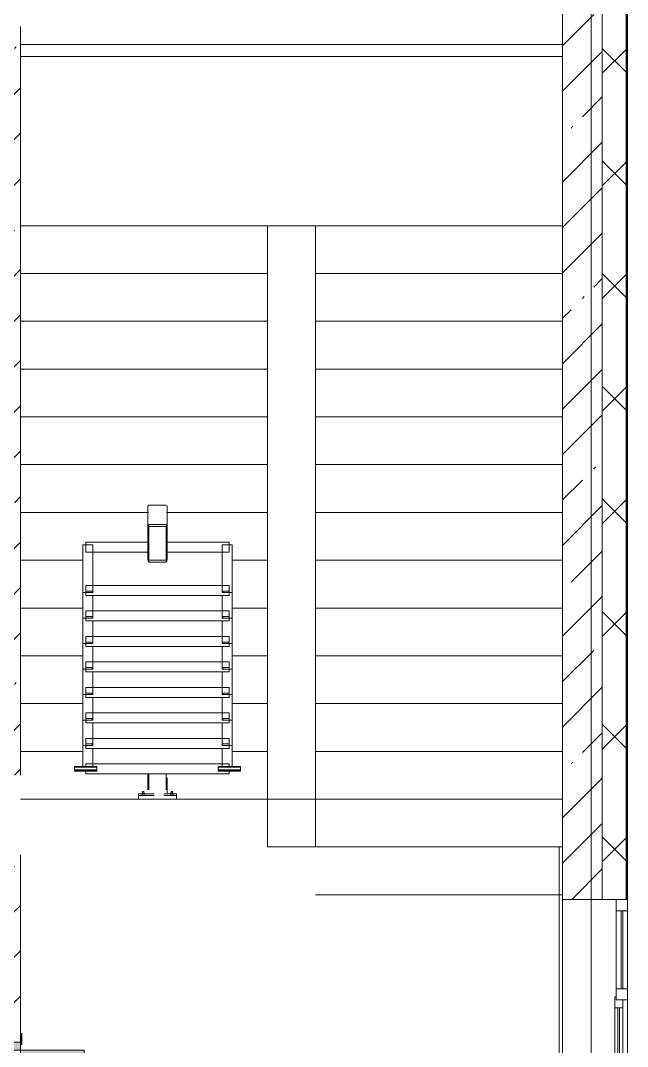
# Model space of a CAD drawing. Header units: millimetres. Extents: x 957 to 217451, y -8553 to 29000.
# Drawn here: x 211871 to 215679, y 12198 to 18638 of the extents above; entities that cross this region are included whole.
import ezdxf

# ---------------------------------------------------------------- set-up
doc = ezdxf.new("R2010")
doc.units = ezdxf.units.MM
doc.linetypes.add('200_ШТРИХ__ш1_п0_6_', pattern=[160, 100, -60])
for name, color, linetype, lineweight in [('A-DETL-MBND-1', 7, '200_ШТРИХ__ш1_п0_6_', 9), ('A-GENM-2', 7, 'Continuous', 5), ('A-GLAZ-2', 7, 'Continuous', 5), ('A-WALL', 7, 'Continuous', 9), ('A-WALL-2', 7, 'Continuous', 5), ('I-WALL-2', 7, 'Continuous', 5), ('S-STRS-2', 7, 'Continuous', 5), ('Оси', 7, 'Continuous', 9)]:
    doc.layers.add(name, color=color, linetype=linetype, lineweight=lineweight)
for name, color, linetype, lineweight, true_color in [('A-DOOR-3', 7, 'Continuous', 5, 0xaaaaaa), ('A-DOOR-4', 7, 'Continuous', 5, 0xe2e2e2), ('A-DOOR-FRAM-3', 7, 'Continuous', 5, 0xe2e2e2), ('A-DOOR-FRAM-4', 7, 'Continuous', 5, 0xaaaaaa), ('A-FLOR-2', 7, 'Continuous', 5, 0xaaaaaa)]:
    doc.layers.add(name, color=color, linetype=linetype, lineweight=lineweight, true_color=true_color)
pattern_1 = [(45, (90440.88, 0), (-285.1231, 285.1231), []), (45, (90726, 0), (-285.1231, 285.1231), [504.031, -100.806, 16.764, -84.042])]

# ---------------------------------------------------------------- blocks, each defined once
blk = doc.blocks.new('110_Дверь_СКБ_2Ст - Д-1_л_Лестничная клетка EIS60 2-32142534-3_2_1_птичка')
at = {"layer": 'A-DOOR-4'}
for points in [[(662.5, 110), (662.5, 1010), (612.5, 1010), (612.5, 110)], [(-637.5, 110), (-587.5, 110), (-587.5, 510), (-637.5, 510), (-637.5, 185.8)], [(712.5, -110), (712.5, 30), (697.5, 24.8), (697.5, -110)]]:
    blk.add_hatch(color=256, dxfattribs=at).paths.add_polyline_path(points)
h = blk.add_hatch(color=256, dxfattribs=at)
h.paths.add_polyline_path([(697.5, 30), (712.5, 30), (712.5, 110), (662.5, 109.6), (662.5, 60), (652.5, 60), (652.5, 30), (697.2, 30)])
h.paths.add_polyline_path([(-627.5, 30), (-627.5, 60), (-637.5, 60), (-637.5, 110), (-687.5, 109.6), (-687.5, 30), (-637.5, 30)])
at = {"layer": 'A-DOOR-FRAM-3'}
for points in [[(-688.9, 110), (-672.5, 110), (-672.5, 118), (-742.5, 118), (-742.5, 110), (-692.5, 110)], [(712.5, 110), (767.5, 110), (767.5, 118), (697.5, 118), (697.5, 110)], [(-687.5, -110), (-672.5, -110), (-672.8, 30), (-687.5, 24.8), (-687.5, -106.2)], [(-723.4, -118), (-672.5, -118), (-672.8, -110), (-742.5, -110), (-742.5, -118)], [(712.5, -118), (767.5, -118), (767.5, -110), (697.5, -110), (697.5, -118), (708, -118)]]:
    blk.add_hatch(color=256, dxfattribs=at).paths.add_polyline_path(points)
at = {"layer": 'A-DOOR-3'}
for p, q in [((662.5, 1010), (612.5, 1010)), ((612.5, 1010), (612.5, 110)), ((662.5, 110), (662.5, 1010)), ((-637.5, 510), (-637.5, 110)), ((-587.5, 510), (-637.5, 510)), ((-587.5, 110), (-587.5, 510)), ((-637.5, 110), (-587.5, 110)), ((612.5, 110), (662.5, 110))]:
    blk.add_line(p, q, dxfattribs=at)
for centre, radius, start, end in [((662.5, 110), 900, 90, 180), ((-637.5, 110), 400, 360, 90)]:
    blk.add_arc(centre, radius, start, end, dxfattribs=at)
at = {"layer": 'A-DOOR-FRAM-4'}
for p, q in [((-672.5, 118), (-742.5, 118)), ((-742.5, 118), (-742.5, 110)), ((-742.5, 110), (-672.5, 110)), ((-637.5, 110), (-687.5, 110)), ((-687.5, 110), (-687.5, 30)), ((-672.5, 110), (-672.5, 118)), ((-637.5, 60), (-637.5, 110)), ((662.5, 110), (662.5, 60)), ((712.5, 110), (662.5, 110)), ((767.5, 118), (697.5, 118)), ((697.5, 118), (697.5, 110)), ((697.5, 110), (767.5, 110)), ((712.5, 30), (712.5, 110)), ((767.5, 110), (767.5, 118)), ((-687.5, 30), (-627.5, 30)), ((-672.5, 30), (-687.5, 30)), ((-687.5, 30), (-687.5, -110)), ((-672.5, -110), (-672.5, 30)), ((-627.5, 60), (-637.5, 60)), ((-627.5, 30), (-627.5, 60)), ((662.5, 60), (652.5, 60)), ((652.5, 60), (652.5, 30)), ((652.5, 30), (712.5, 30)), ((712.5, 30), (697.5, 30)), ((697.5, 30), (697.5, -110)), ((712.5, -110), (712.5, 30)), ((-672.5, -110), (-742.5, -110)), ((-742.5, -110), (-742.5, -118)), ((-742.5, -118), (-672.5, -118)), ((-687.5, -110), (-672.5, -110)), ((-672.5, -118), (-672.5, -110)), ((697.5, -110), (712.5, -110)), ((767.5, -110), (697.5, -110)), ((697.5, -110), (697.5, -118)), ((697.5, -118), (767.5, -118)), ((767.5, -118), (767.5, -110))]:
    blk.add_line(p, q, dxfattribs=at)
blk = doc.blocks.new('120_Окно_СКБ_2Ст_Фрамуга сверху - 120_Окно_СКБ_2Ст_2300х2500_h_ ДОО 2-24160916-3_2_1_птичка')
at = {"layer": 'A-GLAZ-2'}
for p, q in [((-1150, 13), (-1150, 83)), ((-1150, 83), (-1080, 83)), ((1150, 83), (-1150, 83)), ((-1080, 83), (-1080, 13)), ((-1080, 83), (1080, 83)), ((-590, 13), (-590, 83)), ((-590, 83), (-520, 83)), ((-520, 83), (-520, 13)), ((1080, 13), (1080, 83)), ((1080, 83), (1150, 83)), ((1150, 83), (1150, 13)), ((-1080, 13), (-1150, 13)), ((-1150, 13), (-540, 13)), ((-590, 53), (-1080, 53)), ((-590, 43), (-1080, 43)), ((-1080, 13), (-540, 13)), ((-520, 13), (-590, 13)), ((-520, 13), (-540, 13)), ((-540, 13), (-540, 3)), ((-540, 3), (1100, 3)), ((1100, 3), (-540, 3)), ((1080, 53), (-520, 53)), ((-520, 53), (-520, 13)), ((-470, 3), (-470, 53)), ((-470, 33), (1030, 33)), ((1030, 23), (-470, 23)), ((1030, 3), (1030, 53)), ((1080, 13), (1080, 53)), ((1150, 13), (1080, 13)), ((1100, 13), (1080, 13)), ((1100, 13), (1150, 13)), ((1100, 3), (1100, 13))]:
    blk.add_line(p, q, dxfattribs=at)
blk = doc.blocks.new('Анкер клиновой - Анкер клиновой МКТ В 10-10-16_85-22193208-3_2_1_птичка')
at = {"layer": 'A-DETL-MBND-1'}
for p, q in [((122191.4, 13788), (122191.4, 13784)), ((122207.4, 13788), (122191.4, 13788)), ((122191.4, 13788), (122207.4, 13788)), ((122194.4, 13798), (122194.4, 13784)), ((122204.4, 13798), (122194.4, 13798)), ((122194.4, 13798), (122204.4, 13798)), ((122204.4, 13784), (122204.4, 13798)), ((122207.4, 13784), (122207.4, 13788))]:
    blk.add_line(p, q, dxfattribs=at)
blk = doc.blocks.new('ОМ_Полоса_Трапеция прямоугольная_Прокат_ГОСТ 103-2006 - ОМ_Полоса_Трапеция прямоугольная_Прокат_ГОСТ 103-2006-21111644-3_2_1_птичка')
at = {"layer": 'A-GENM-2'}
for p, q in [((122699.4, 15046.5), (122699.4, 15056.5)), ((122699.4, 15056.5), (122739.4, 15056.5)), ((122739.4, 15046.5), (122699.4, 15046.5)), ((122739.4, 15056.5), (122739.4, 15046.5))]:
    blk.add_line(p, q, dxfattribs=at)
blk = doc.blocks.new('ОМ_Полоса_Трапеция прямоугольная_Прокат_ГОСТ 103-2006 - ОМ_Полоса_Трапеция прямоугольная_Прокат_ГОСТ 103-2006-V223-3_2_1_птичка')
at = {"layer": 'A-GENM-2'}
for p, q in [((122699.4, 14416.5), (122699.4, 14406.5)), ((122739.4, 14416.5), (122699.4, 14416.5)), ((122699.4, 14406.5), (122739.4, 14406.5)), ((122739.4, 14406.5), (122739.4, 14416.5))]:
    blk.add_line(p, q, dxfattribs=at)
blk = doc.blocks.new('ОМ_Полоса_Трапеция прямоугольная_Прокат_ГОСТ 103-2006 - ОМ_Полоса_Трапеция прямоугольная_Прокат_ГОСТ 103-2006-V224-3_2_1_птичка')
at = {"layer": 'A-GENM-2'}
for p, q in [((122699.4, 14256.5), (122699.4, 14246.5)), ((122739.4, 14256.5), (122699.4, 14256.5)), ((122699.4, 14246.5), (122739.4, 14246.5)), ((122739.4, 14246.5), (122739.4, 14256.5))]:
    blk.add_line(p, q, dxfattribs=at)
blk = doc.blocks.new('ОМ_Полоса_Трапеция прямоугольная_Прокат_ГОСТ 103-2006 - ОМ_Полоса_Трапеция прямоугольная_Прокат_ГОСТ 103-2006-V225-3_2_1_птичка')
at = {"layer": 'A-GENM-2'}
for p, q in [((122699.4, 14096.5), (122699.4, 14086.5)), ((122739.4, 14096.5), (122699.4, 14096.5)), ((122699.4, 14086.5), (122739.4, 14086.5)), ((122739.4, 14086.5), (122739.4, 14096.5))]:
    blk.add_line(p, q, dxfattribs=at)
blk = doc.blocks.new('ОМ_Полоса_Прокат_ГОСТ 103-2006 - ОМ_Полоса_Прокат_ГОСТ 103-2006-22193251-3_2_1_птичка')
at = {"layer": 'A-GENM-2'}
for p, q in [((122809.4, 13929.5), (122669.4, 13929.5)), ((122669.4, 13929.5), (122669.4, 13926.5)), ((122669.4, 13926.5), (122809.4, 13926.5)), ((122809.4, 13926.5), (122809.4, 13929.5))]:
    blk.add_line(p, q, dxfattribs=at)
blk = doc.blocks.new('ОМ_Полоса_Прокат_ГОСТ 103-2006 - ОМ_Полоса_Прокат_ГОСТ 103-2006-22193252-3_2_1_птичка')
at = {"layer": 'A-GENM-2'}
for p, q in [((122669.4, 13954.2), (122669.4, 13950.8)), ((122809.4, 13954.2), (122669.4, 13954.2)), ((122669.4, 13950.8), (122809.4, 13950.8)), ((122669.4, 13933.9), (122669.4, 13950.8)), ((122809.4, 13933.9), (122669.4, 13933.9)), ((122809.4, 13950.8), (122809.4, 13954.2)), ((122809.4, 13950.8), (122809.4, 13933.9))]:
    blk.add_line(p, q, dxfattribs=at)
blk = doc.blocks.new('ОМ_Полоса_Трапеция прямоугольная_Прокат_ГОСТ 103-2006 - ОМ_Полоса_Трапеция прямоугольная_Прокат_ГОСТ 103-2006-21111686-3_2_1_птичка')
at = {"layer": 'A-GENM-2'}
for p, q in [((121839.4, 15056.5), (121879.4, 15056.5)), ((121839.4, 15046.5), (121839.4, 15056.5)), ((121879.4, 15046.5), (121839.4, 15046.5)), ((121879.4, 15056.5), (121879.4, 15046.5))]:
    blk.add_line(p, q, dxfattribs=at)
blk = doc.blocks.new('ОМ_Полоса_Трапеция прямоугольная_Прокат_ГОСТ 103-2006 - ОМ_Полоса_Трапеция прямоугольная_Прокат_ГОСТ 103-2006-V226-3_2_1_птичка')
at = {"layer": 'A-GENM-2'}
for p, q in [((121879.4, 14416.5), (121839.4, 14416.5)), ((121839.4, 14416.5), (121839.4, 14406.5)), ((121839.4, 14406.5), (121879.4, 14406.5)), ((121879.4, 14406.5), (121879.4, 14416.5))]:
    blk.add_line(p, q, dxfattribs=at)
blk = doc.blocks.new('ОМ_Полоса_Трапеция прямоугольная_Прокат_ГОСТ 103-2006 - ОМ_Полоса_Трапеция прямоугольная_Прокат_ГОСТ 103-2006-V227-3_2_1_птичка')
at = {"layer": 'A-GENM-2'}
for p, q in [((121879.4, 14256.5), (121839.4, 14256.5)), ((121839.4, 14256.5), (121839.4, 14246.5)), ((121839.4, 14246.5), (121879.4, 14246.5)), ((121879.4, 14246.5), (121879.4, 14256.5))]:
    blk.add_line(p, q, dxfattribs=at)
blk = doc.blocks.new('ОМ_Полоса_Трапеция прямоугольная_Прокат_ГОСТ 103-2006 - ОМ_Полоса_Трапеция прямоугольная_Прокат_ГОСТ 103-2006-V228-3_2_1_птичка')
at = {"layer": 'A-GENM-2'}
for p, q in [((121879.4, 14096.5), (121839.4, 14096.5)), ((121839.4, 14096.5), (121839.4, 14086.5)), ((121839.4, 14086.5), (121879.4, 14086.5)), ((121879.4, 14086.5), (121879.4, 14096.5))]:
    blk.add_line(p, q, dxfattribs=at)
blk = doc.blocks.new('ОМ_Полоса_Прокат_ГОСТ 103-2006 - ОМ_Полоса_Прокат_ГОСТ 103-2006-22193295-3_2_1_птичка')
at = {"layer": 'A-GENM-2'}
for p, q in [((121909.4, 13929.5), (121769.4, 13929.5)), ((121769.4, 13929.5), (121769.4, 13926.5)), ((121769.4, 13926.5), (121909.4, 13926.5)), ((121909.4, 13926.5), (121909.4, 13929.5))]:
    blk.add_line(p, q, dxfattribs=at)
blk = doc.blocks.new('ОМ_Полоса_Прокат_ГОСТ 103-2006 - ОМ_Полоса_Прокат_ГОСТ 103-2006-22193296-3_2_1_птичка')
at = {"layer": 'A-GENM-2'}
for p, q in [((121909.4, 13954.2), (121769.4, 13954.2)), ((121769.4, 13954.2), (121769.4, 13950.8)), ((121769.4, 13950.8), (121909.4, 13950.8)), ((121769.4, 13933.9), (121769.4, 13950.8)), ((121909.4, 13933.9), (121769.4, 13933.9)), ((121909.4, 13950.8), (121909.4, 13954.2)), ((121909.4, 13950.8), (121909.4, 13933.9))]:
    blk.add_line(p, q, dxfattribs=at)
blk = doc.blocks.new('ОМ_Нижняя опорная пятка1 - ОМ_Нижняя опорная пятка-21111576-3_2_1_птичка')
at = {"layer": 'A-DETL-MBND-1'}
for p, q in [((-96, -10), (-96, 0)), ((-84, -10), (-84, 0)), ((84, -10), (84, 0)), ((96, -10), (96, 0))]:
    blk.add_line(p, q, dxfattribs=at)
blk = doc.blocks.new('ОМ_Труба_ГОСТ 8639-82 - ОМ_Труба_ГОСТ 8639-82-21111694-3_2_1_птичка')
at = {"layer": 'A-GENM-2'}
for p, q in [((122229.4, 15590.5), (122229.4, 15456.5)), ((122238.4, 15595.1), (122340.4, 15595.1)), ((122349.4, 15456.5), (122349.4, 15590.5)), ((122238.4, 15474.2), (122340.4, 15474.2)), ((122340.4, 15462.4), (122238.4, 15462.4)), ((122229.4, 15256.4), (122229.4, 15456.5)), ((122235.4, 15456.5), (122235.4, 15256.4)), ((122343.4, 15256.4), (122343.4, 15456.5)), ((122349.4, 15456.5), (122349.4, 15256.4)), ((122238.4, 15250.5), (122340.4, 15250.5)), ((122340.4, 15238.8), (122238.4, 15238.8))]:
    blk.add_line(p, q, dxfattribs=at)
at = {"layer": 'A-GENM-2', "flags": 128}
for points in [[(122229.4, 15456.5), (122229.6, 15460), (122230.1, 15463.3), (122231, 15466.3), (122232.1, 15469), (122233.4, 15471.2), (122235, 15472.8), (122236.7, 15473.8), (122238.4, 15474.2)], [(122238.4, 15462.4), (122237.9, 15462.3), (122237.3, 15461.9), (122236.8, 15461.4), (122236.3, 15460.7), (122235.9, 15459.8), (122235.7, 15458.8), (122235.5, 15457.7), (122235.4, 15456.5)], [(122340.4, 15474.2), (122342.2, 15473.8), (122343.9, 15472.8), (122345.4, 15471.2), (122346.8, 15469), (122347.9, 15466.3), (122348.8, 15463.3), (122349.3, 15460), (122349.4, 15456.5)], [(122343.4, 15456.5), (122343.4, 15457.7), (122343.2, 15458.8), (122342.9, 15459.8), (122342.6, 15460.7), (122342.1, 15461.4), (122341.6, 15461.9), (122341, 15462.3), (122340.4, 15462.4)], [(122238.4, 15238.8), (122236.7, 15239.1), (122235, 15240.1), (122233.4, 15241.8), (122232.1, 15243.9), (122231, 15246.6), (122230.1, 15249.7), (122229.6, 15253), (122229.4, 15256.4)], [(122235.4, 15256.4), (122235.5, 15255.3), (122235.7, 15254.2), (122235.9, 15253.2), (122236.3, 15252.3), (122236.8, 15251.5), (122237.3, 15251), (122237.9, 15250.7), (122238.4, 15250.5)], [(122349.4, 15256.4), (122349.3, 15253), (122348.8, 15249.7), (122347.9, 15246.6), (122346.8, 15243.9), (122345.4, 15241.8), (122343.9, 15240.1), (122342.2, 15239.1), (122340.4, 15238.8)], [(122340.4, 15250.5), (122341, 15250.7), (122341.6, 15251), (122342.1, 15251.5), (122342.6, 15252.3), (122342.9, 15253.2), (122343.2, 15254.2), (122343.4, 15255.3), (122343.4, 15256.4)]]:
    blk.add_lwpolyline(points, dxfattribs=at)
at = {"layer": 'A-GENM-2'}
for centre, major_axis, start_param, end_param in [((122238.4, 15590.5), (9, 0), 1.570796, 3.141593), ((122340.4, 15590.5), (9, 0), 0, 1.570796), ((122238.4, 15538.5), (9, 0), 3.141593, 3.665191), ((122340.4, 15538.5), (-9, 0), 2.617994, 3.141593)]:
    blk.add_ellipse(centre, major_axis=major_axis, ratio=0.509802, start_param=start_param, end_param=end_param, dxfattribs=at)
blk = doc.blocks.new('ОМ_Уголок_ГОСТ 8509-93 - ОМ_Уголок_ГОСТ 8509-93-22194532-3_2_1_птичка')
at = {"layer": 'A-GENM-2'}
for p, q in [((0, 45.2), (0, -17.8)), ((390, 45.2), (0, 45.2)), ((900, 45.2), (510, 45.2)), ((900, -17.8), (900, 45.2)), ((0, -17.8), (390, -17.8)), ((510, -17.8), (900, -17.8))]:
    blk.add_line(p, q, dxfattribs=at)
blk = doc.blocks.new('ОМ_Уголок_ГОСТ 8509-93 - ОМ_Уголок_ГОСТ 8509-93-V230-3_2_1_птичка')
at = {"layer": 'A-GENM-2'}
for p, q in [((0, 45.2), (0, -17.8)), ((900, 45.2), (0, 45.2)), ((900, -17.8), (900, 45.2)), ((0, -17.8), (900, -17.8))]:
    blk.add_line(p, q, dxfattribs=at)
blk = doc.blocks.new('ОМ_Уголок_ГОСТ 8509-93 - ОМ_Уголок_ГОСТ 8509-93-22194533-3_2_1_птичка')
at = {"layer": 'A-GENM-2'}
for p, q in [((0, 45.2), (0, -17.8)), ((300, 45.2), (0, 45.2)), ((300, -17.8), (300, 45.2)), ((0, -17.8), (300, -17.8))]:
    blk.add_line(p, q, dxfattribs=at)
blk = doc.blocks.new('ОМ_Уголок_ГОСТ 8509-93 - ОМ_Уголок_ГОСТ 8509-93-V232-3_2_1_птичка')
at = {"layer": 'A-GENM-2'}
for p, q in [((0, 45.2), (0, -17.8)), ((142.2, 45.2), (0, 45.2)), ((0, -17.8), (160, -17.8))]:
    blk.add_line(p, q, dxfattribs=at)
blk = doc.blocks.new('ОМ_Уголок_ГОСТ 8509-93 - ОМ_Уголок_ГОСТ 8509-93-V233-3_2_1_птичка')
at = {"layer": 'A-GENM-2'}
for p, q in [((300, 45.2), (157.8, 45.2)), ((300, -17.8), (300, 45.2)), ((140, -17.8), (300, -17.8))]:
    blk.add_line(p, q, dxfattribs=at)
blk = doc.blocks.new('ОМ_Уголок_ГОСТ 8509-93 - ОМ_Уголок_ГОСТ 8509-93-V234-3_2_1_птичка')
at = {"layer": 'A-GENM-2'}
for p, q in [((0, 45.2), (0, 27.8)), ((900, 45.2), (0, 45.2)), ((0, 7.4), (0, -17.8)), ((900, 27.8), (900, 45.2)), ((900, -17.8), (900, 7.4)), ((0, -17.8), (900, -17.8))]:
    blk.add_line(p, q, dxfattribs=at)
blk = doc.blocks.new('ОМ_Уголок_ГОСТ 8509-93 - ОМ_Уголок_ГОСТ 8509-93-V235-3_2_1_птичка')
at = {"layer": 'A-GENM-2'}
for p, q in [((0, 45.2), (0, -17.8)), ((7.4, 45.2), (0, 45.2)), ((142.2, 45.2), (27.8, 45.2)), ((0, -17.8), (7.4, -17.8)), ((27.8, -17.8), (160, -17.8))]:
    blk.add_line(p, q, dxfattribs=at)
blk = doc.blocks.new('ОМ_Уголок_ГОСТ 8509-93 - ОМ_Уголок_ГОСТ 8509-93-V236-3_2_1_птичка')
at = {"layer": 'A-GENM-2'}
for p, q in [((272.2, 45.2), (157.8, 45.2)), ((300, 45.2), (292.6, 45.2)), ((300, -17.8), (300, 45.2)), ((140, -17.8), (272.2, -17.8)), ((292.6, -17.8), (300, -17.8))]:
    blk.add_line(p, q, dxfattribs=at)
blk = doc.blocks.new('ОМ_Труба_ГОСТ 8639-82 - ОМ_Труба_ГОСТ 8639-82-21111710-3_2_1_птичка')
at = {"layer": 'A-DETL-MBND-1'}
for p, q in [((122229.4, 13908.7), (122229.4, 13784)), ((122235.4, 13908.7), (122235.4, 13784)), ((122343.4, 13908.7), (122343.4, 13784)), ((122349.4, 13784), (122349.4, 13908.7))]:
    blk.add_line(p, q, dxfattribs=at)
blk = doc.blocks.new('ОМ_Уголок_ГОСТ 8510-86 - ОМ_Уголок_ГОСТ 8510-86-21111720-3_2_1_птичка')
at = {"layer": 'A-DETL-MBND-1'}
for p, q in [((0, 34), (0, 0)), ((0, 10), (240, 10)), ((0, 0), (240, 0)), ((240, 0), (240, 34))]:
    blk.add_line(p, q, dxfattribs=at)
blk = doc.blocks.new('Зашивка приборов отопления41 - Зашивка приборов отопления-33325756-3_2_1_птичка')
at = {"layer": 'A-WALL-2'}
for p, q in [((121290.8, 18669.6), (124690.8, 18669.6)), ((124690.8, 18669.6), (121290.8, 18669.6)), ((121290.8, 18594.6), (124690.8, 18594.6))]:
    blk.add_line(p, q, dxfattribs=at)

msp = doc.modelspace()

# ---------------------------------------------------------------- hatches: boundary and pattern name
at = {"layer": 'A-WALL-2'}
h = msp.add_hatch(dxfattribs=at)
h.set_pattern_fill('FP_60', color=256, style=0, pattern_type=2)
h.set_pattern_definition([(45, (90440.9, 0), (-353.5534, 353.5534), []), (135, (90440.9, 0), (-353.5534, -353.5534), [])])
h.paths.add_polyline_path([(215670.9, -250), (215670.9, 7700), (215520.9, 7700), (215523.7, -250), (215562.6, -250)])
h.paths.add_polyline_path([(215587, 8900), (215670.9, 8900), (215670.9, 10820), (215520.9, 10820), (215520.9, 8900)])
h.paths.add_polyline_path([(215520.9, 13120), (215670.9, 13120), (215670.9, 21400), (215520.9, 21400), (215520.9, 13534.8)])
at = {"layer": 'I-WALL-2'}
h = msp.add_hatch(dxfattribs=at)
h.set_pattern_fill('FP_57', color=256, style=0, pattern_type=2)
h.set_pattern_definition(pattern_1)
h.paths.add_polyline_path([(215520.9, 10600), (215520.9, 10820), (215270.9, 10820), (215270.9, 10600), (215360.7, 10600)])
h.paths.add_polyline_path([(215520.9, 13120), (215520.9, 21400), (215270.9, 21400), (215271.4, 13120)])
h = msp.add_hatch(dxfattribs=at)
h.set_pattern_fill('FP_57', color=256, style=0, pattern_type=2)
h.set_pattern_definition(pattern_1)
h.paths.add_polyline_path([(211870.9, 10380), (211866.7, 10825), (211650.9, 10825), (211650.9, 10380)])
h.paths.add_polyline_path([(211870.9, 12225), (211870.9, 13400), (211650.9, 13400), (211650.9, 12225), (211820.9, 12225)])
h.paths.add_polyline_path([(211870.9, 13900), (211870.9, 18600), (211650.9, 18600), (211650.9, 13900), (211670.9, 13900)])
h.paths.add_polyline_path([(211870.5, 19100), (211870.9, 19100), (211870.9, 19110), (211650.9, 19110), (211650.9, 19100), (211670.9, 19100)])

# ---------------------------------------------------------------- linework, layer by layer
at = {"layer": 'A-FLOR-2'}
for p, q in [((213720.9, 13750), (211870.9, 13750)), ((213420.9, 13450), (213420.9, 13750)), ((213720.9, 13450), (213720.9, 13750)), ((215249.9, 13450), (213420.9, 13450)), ((215249.9, 10600), (215249.9, 13450)), ((215270.9, 13150), (215249.9, 13150))]:
    msp.add_line(p, q, dxfattribs=at)
at = {"layer": 'A-WALL'}
for p, q in [((215670.9, 13120), (215670.9, 21550)), ((215673.9, 13120), (215673.9, 21553)), ((215520.9, 21400), (215520.9, 13120)), ((215520.9, 13120), (215520.9, 21400))]:
    msp.add_line(p, q, dxfattribs=at)
at = {"layer": 'A-WALL-2'}
for p, q in [((215678.9, 7700), (215678.9, 21558)), ((215520.9, 13120), (215678.9, 13120))]:
    msp.add_line(p, q, dxfattribs=at)
at = {"layer": 'I-WALL-2'}
for p, q in [((215270.9, 18850), (215270.9, 10600)), ((211870.9, 13900), (211870.9, 18600)), ((211870.9, 12280), (211870.9, 13400)), ((215270.9, 13120), (215520.9, 13120))]:
    msp.add_line(p, q, dxfattribs=at)
at = {"layer": 'S-STRS-2'}
for p, q in [((211870.9, 17350), (213420.9, 17350)), ((211870.9, 17350), (213420.9, 17350)), ((213420.9, 17350), (213720.9, 17350)), ((213420.9, 17050), (213420.9, 17350)), ((215270.9, 17350), (213720.9, 17350)), ((213720.9, 17350), (213720.9, 17050)), ((215270.9, 17350), (213720.9, 17350)), ((211870.9, 17050), (213420.9, 17050)), ((211870.9, 17050), (213420.9, 17050)), ((213420.9, 16750), (213420.9, 17050)), ((213720.9, 17050), (213720.9, 16750)), ((215270.9, 17050), (213720.9, 17050)), ((215270.9, 17050), (213720.9, 17050)), ((211870.9, 16750), (213420.9, 16750)), ((211870.9, 16750), (213420.9, 16750)), ((213420.9, 16450), (213420.9, 16750)), ((213720.9, 16750), (213720.9, 16450)), ((215270.9, 16750), (213720.9, 16750)), ((215270.9, 16750), (213720.9, 16750)), ((211870.9, 16450), (213420.9, 16450)), ((211870.9, 16450), (213420.9, 16450)), ((213420.9, 16150), (213420.9, 16450)), ((213720.9, 16450), (213720.9, 16150)), ((215270.9, 16450), (213720.9, 16450)), ((215270.9, 16450), (213720.9, 16450)), ((211870.9, 16150), (213420.9, 16150)), ((211870.9, 16150), (213420.9, 16150)), ((213420.9, 15850), (213420.9, 16150)), ((213720.9, 16150), (213720.9, 15850)), ((215270.9, 16150), (213720.9, 16150)), ((215270.9, 16150), (213720.9, 16150)), ((211870.9, 15850), (213420.9, 15850)), ((211870.9, 15850), (213420.9, 15850)), ((213420.9, 15550), (213420.9, 15850)), ((213720.9, 15850), (213720.9, 15550)), ((215270.9, 15850), (213720.9, 15850)), ((215270.9, 15850), (213720.9, 15850)), ((211870.9, 15550), (212673.4, 15550)), ((211870.9, 15550), (212673.4, 15550)), ((212787.2, 15550), (213420.9, 15550)), ((212787.2, 15550), (213420.9, 15550)), ((213420.9, 15250), (213420.9, 15550)), ((213720.9, 15550), (213720.9, 15250)), ((215270.9, 15550), (213720.9, 15550)), ((215270.9, 15550), (213720.9, 15550)), ((211870.9, 15250), (212262.5, 15250)), ((211870.9, 15250), (212262.5, 15250)), ((213198.1, 15250), (213420.9, 15250)), ((213198.1, 15250), (213420.9, 15250)), ((213420.9, 14950), (213420.9, 15250)), ((213720.9, 15250), (213720.9, 14950)), ((215270.9, 15250), (213720.9, 15250)), ((215270.9, 15250), (213720.9, 15250)), ((211870.9, 14950), (212262.5, 14950)), ((211870.9, 14950), (212262.5, 14950)), ((213198.1, 14950), (213420.9, 14950)), ((213198.1, 14950), (213420.9, 14950)), ((213420.9, 14650), (213420.9, 14950)), ((213720.9, 14950), (213720.9, 14650)), ((215270.9, 14950), (213720.9, 14950)), ((215270.9, 14950), (213720.9, 14950)), ((211870.9, 14650), (212262.5, 14650)), ((211870.9, 14650), (212262.5, 14650)), ((213198.1, 14650), (213420.9, 14650)), ((213198.1, 14650), (213420.9, 14650)), ((213420.9, 14350), (213420.9, 14650)), ((213720.9, 14650), (213720.9, 14350)), ((215270.9, 14650), (213720.9, 14650)), ((215270.9, 14650), (213720.9, 14650)), ((211870.9, 14350), (212262.5, 14350)), ((211870.9, 14350), (212262.5, 14350)), ((213198.1, 14350), (213420.9, 14350)), ((213198.1, 14350), (213420.9, 14350)), ((213420.9, 14050), (213420.9, 14350)), ((213720.9, 14350), (213720.9, 14050)), ((215270.9, 14350), (213720.9, 14350)), ((215270.9, 14350), (213720.9, 14350)), ((211870.9, 14050), (212262.5, 14050)), ((211870.9, 14050), (212262.5, 14050)), ((213198.1, 14050), (213420.9, 14050)), ((213198.1, 14050), (213420.9, 14050)), ((213420.9, 13750), (213420.9, 14050)), ((213720.9, 14050), (213720.9, 13750)), ((215270.9, 14050), (213720.9, 14050)), ((215270.9, 14050), (213720.9, 14050)), ((215270.9, 13750), (213720.9, 13750)), ((215270.9, 13750), (213720.9, 13750)), ((215270.9, 13450), (215249.9, 13450)), ((215270.9, 13450), (215249.9, 13450)), ((215270.9, 13150), (213720.9, 13150))]:
    msp.add_line(p, q, dxfattribs=at)
at = {"layer": 'Оси'}
msp.add_line((215450.9, 10029.8), (215450.9, 21915.1), dxfattribs=at)

# ---------------------------------------------------------------- block references
at = {"layer": 'A-DETL-MBND-1'}
for name, p in [('ОМ_Труба_ГОСТ 8639-82 - ОМ_Труба_ГОСТ 8639-82-21111710-3_2_1_птичка', (90440.9, 0)), ('Анкер клиновой - Анкер клиновой МКТ В 10-10-16_85-22193208-3_2_1_птичка', (90440.9, 0)), ('ОМ_Нижняя опорная пятка1 - ОМ_Нижняя опорная пятка-21111576-3_2_1_птичка', (212730.3, 13784)), ('Анкер клиновой - Анкер клиновой МКТ В 10-10-16_85-22193208-3_2_1_птичка', (90620.9, 0))]:
    msp.add_blockref(name, p, dxfattribs=at)
at = {"layer": 'A-DETL-MBND-1', "extrusion": (0, 0, -1), "rotation": 180}
msp.add_blockref('ОМ_Уголок_ГОСТ 8510-86 - ОМ_Уголок_ГОСТ 8510-86-21111720-3_2_1_птичка', (-212610.3, 13784), dxfattribs=at)
at = {"layer": 'A-DOOR-3', "rotation": 269.9999999999998}
msp.add_blockref('110_Дверь_СКБ_2Ст - Д-1_л_Лестничная клетка EIS60 2-32142534-3_2_1_птичка', (211760.9, 11537.5), dxfattribs=at)
at = {"layer": 'A-GENM-2'}
for name, p in [('ОМ_Труба_ГОСТ 8639-82 - ОМ_Труба_ГОСТ 8639-82-21111694-3_2_1_птичка', (90440.9, 0)), ('ОМ_Полоса_Трапеция прямоугольная_Прокат_ГОСТ 103-2006 - ОМ_Полоса_Трапеция прямоугольная_Прокат_ГОСТ 103-2006-21111686-3_2_1_птичка', (90440.9, 0)), ('ОМ_Полоса_Трапеция прямоугольная_Прокат_ГОСТ 103-2006 - ОМ_Полоса_Трапеция прямоугольная_Прокат_ГОСТ 103-2006-21111644-3_2_1_птичка', (90440.9, 0)), ('ОМ_Полоса_Трапеция прямоугольная_Прокат_ГОСТ 103-2006 - ОМ_Полоса_Трапеция прямоугольная_Прокат_ГОСТ 103-2006-21111686-3_2_1_птичка', (90440.9, -160)), ('ОМ_Полоса_Трапеция прямоугольная_Прокат_ГОСТ 103-2006 - ОМ_Полоса_Трапеция прямоугольная_Прокат_ГОСТ 103-2006-21111644-3_2_1_птичка', (90440.9, -160)), ('ОМ_Полоса_Трапеция прямоугольная_Прокат_ГОСТ 103-2006 - ОМ_Полоса_Трапеция прямоугольная_Прокат_ГОСТ 103-2006-21111686-3_2_1_птичка', (90440.9, -320)), ('ОМ_Полоса_Трапеция прямоугольная_Прокат_ГОСТ 103-2006 - ОМ_Полоса_Трапеция прямоугольная_Прокат_ГОСТ 103-2006-21111644-3_2_1_птичка', (90440.9, -320)), ('ОМ_Полоса_Трапеция прямоугольная_Прокат_ГОСТ 103-2006 - ОМ_Полоса_Трапеция прямоугольная_Прокат_ГОСТ 103-2006-21111686-3_2_1_птичка', (90440.9, -480)), ('ОМ_Полоса_Трапеция прямоугольная_Прокат_ГОСТ 103-2006 - ОМ_Полоса_Трапеция прямоугольная_Прокат_ГОСТ 103-2006-21111644-3_2_1_птичка', (90440.9, -480)), ('ОМ_Полоса_Трапеция прямоугольная_Прокат_ГОСТ 103-2006 - ОМ_Полоса_Трапеция прямоугольная_Прокат_ГОСТ 103-2006-V226-3_2_1_птичка', (90440.9, 0)), ('ОМ_Полоса_Трапеция прямоугольная_Прокат_ГОСТ 103-2006 - ОМ_Полоса_Трапеция прямоугольная_Прокат_ГОСТ 103-2006-V223-3_2_1_птичка', (90440.9, 0)), ('ОМ_Полоса_Трапеция прямоугольная_Прокат_ГОСТ 103-2006 - ОМ_Полоса_Трапеция прямоугольная_Прокат_ГОСТ 103-2006-V227-3_2_1_птичка', (90440.9, 0)), ('ОМ_Полоса_Трапеция прямоугольная_Прокат_ГОСТ 103-2006 - ОМ_Полоса_Трапеция прямоугольная_Прокат_ГОСТ 103-2006-V224-3_2_1_птичка', (90440.9, 0)), ('ОМ_Полоса_Трапеция прямоугольная_Прокат_ГОСТ 103-2006 - ОМ_Полоса_Трапеция прямоугольная_Прокат_ГОСТ 103-2006-V228-3_2_1_птичка', (90440.9, 0)), ('ОМ_Полоса_Трапеция прямоугольная_Прокат_ГОСТ 103-2006 - ОМ_Полоса_Трапеция прямоугольная_Прокат_ГОСТ 103-2006-V225-3_2_1_птичка', (90440.9, 0)), ('ОМ_Полоса_Прокат_ГОСТ 103-2006 - ОМ_Полоса_Прокат_ГОСТ 103-2006-22193296-3_2_1_птичка', (90440.9, 0)), ('ОМ_Полоса_Прокат_ГОСТ 103-2006 - ОМ_Полоса_Прокат_ГОСТ 103-2006-22193295-3_2_1_птичка', (90440.9, 0)), ('ОМ_Полоса_Прокат_ГОСТ 103-2006 - ОМ_Полоса_Прокат_ГОСТ 103-2006-22193252-3_2_1_птичка', (90440.9, 0)), ('ОМ_Полоса_Прокат_ГОСТ 103-2006 - ОМ_Полоса_Прокат_ГОСТ 103-2006-22193251-3_2_1_птичка', (90440.9, 0))]:
    msp.add_blockref(name, p, dxfattribs=at)
at = {"layer": 'A-GENM-2', "extrusion": (0, 0, -1)}
for name, p, rotation in [('ОМ_Уголок_ГОСТ 8509-93 - ОМ_Уголок_ГОСТ 8509-93-22194533-3_2_1_птичка', (-212280.3, 15046.5), 90.00000000000064), ('ОМ_Уголок_ГОСТ 8509-93 - ОМ_Уголок_ГОСТ 8509-93-22194532-3_2_1_птичка', (-212280.3, 15346.5), 180), ('ОМ_Уголок_ГОСТ 8509-93 - ОМ_Уголок_ГОСТ 8509-93-22194533-3_2_1_птичка', (-213180.3, 15346.5), 270.0000000000008), ('ОМ_Уголок_ГОСТ 8509-93 - ОМ_Уголок_ГОСТ 8509-93-V232-3_2_1_птичка', (-212280.3, 14886.5), 90.00000000000064), ('ОМ_Уголок_ГОСТ 8509-93 - ОМ_Уголок_ГОСТ 8509-93-V233-3_2_1_птичка', (-213180.3, 15186.5), 270.0000000000008), ('ОМ_Уголок_ГОСТ 8509-93 - ОМ_Уголок_ГОСТ 8509-93-V232-3_2_1_птичка', (-212280.3, 14726.5), 90.00000000000064), ('ОМ_Уголок_ГОСТ 8509-93 - ОМ_Уголок_ГОСТ 8509-93-V233-3_2_1_птичка', (-213180.3, 15026.5), 270.0000000000008), ('ОМ_Уголок_ГОСТ 8509-93 - ОМ_Уголок_ГОСТ 8509-93-V232-3_2_1_птичка', (-212280.3, 14566.5), 90.00000000000064), ('ОМ_Уголок_ГОСТ 8509-93 - ОМ_Уголок_ГОСТ 8509-93-V233-3_2_1_птичка', (-213180.3, 14866.5), 270.0000000000008), ('ОМ_Уголок_ГОСТ 8509-93 - ОМ_Уголок_ГОСТ 8509-93-V232-3_2_1_птичка', (-212280.3, 14406.5), 90.00000000000064), ('ОМ_Уголок_ГОСТ 8509-93 - ОМ_Уголок_ГОСТ 8509-93-V233-3_2_1_птичка', (-213180.3, 14706.5), 270.0000000000008), ('ОМ_Уголок_ГОСТ 8509-93 - ОМ_Уголок_ГОСТ 8509-93-V232-3_2_1_птичка', (-212280.3, 14246.5), 90.00000000000064), ('ОМ_Уголок_ГОСТ 8509-93 - ОМ_Уголок_ГОСТ 8509-93-V233-3_2_1_птичка', (-213180.3, 14546.5), 270.0000000000008), ('ОМ_Уголок_ГОСТ 8509-93 - ОМ_Уголок_ГОСТ 8509-93-V232-3_2_1_птичка', (-212280.3, 14086.5), 90.00000000000064), ('ОМ_Уголок_ГОСТ 8509-93 - ОМ_Уголок_ГОСТ 8509-93-V233-3_2_1_птичка', (-213180.3, 14386.5), 270.0000000000008), ('ОМ_Уголок_ГОСТ 8509-93 - ОМ_Уголок_ГОСТ 8509-93-V235-3_2_1_птичка', (-212280.3, 13926.5), 90.00000000000064), ('ОМ_Уголок_ГОСТ 8509-93 - ОМ_Уголок_ГОСТ 8509-93-V236-3_2_1_птичка', (-213180.3, 14226.5), 270.0000000000008)]:
    msp.add_blockref(name, p, dxfattribs=dict(at, rotation=rotation))
for name, p in [('ОМ_Уголок_ГОСТ 8509-93 - ОМ_Уголок_ГОСТ 8509-93-V230-3_2_1_птичка', (-213180.3, 15046.5)), ('ОМ_Уголок_ГОСТ 8509-93 - ОМ_Уголок_ГОСТ 8509-93-V230-3_2_1_птичка', (-213180.3, 14886.5)), ('ОМ_Уголок_ГОСТ 8509-93 - ОМ_Уголок_ГОСТ 8509-93-V230-3_2_1_птичка', (-213180.3, 14726.5)), ('ОМ_Уголок_ГОСТ 8509-93 - ОМ_Уголок_ГОСТ 8509-93-V230-3_2_1_птичка', (-213180.3, 14566.5)), ('ОМ_Уголок_ГОСТ 8509-93 - ОМ_Уголок_ГОСТ 8509-93-V230-3_2_1_птичка', (-213180.3, 14406.5)), ('ОМ_Уголок_ГОСТ 8509-93 - ОМ_Уголок_ГОСТ 8509-93-V230-3_2_1_птичка', (-213180.3, 14246.5)), ('ОМ_Уголок_ГОСТ 8509-93 - ОМ_Уголок_ГОСТ 8509-93-V230-3_2_1_птичка', (-213180.3, 14086.5)), ('ОМ_Уголок_ГОСТ 8509-93 - ОМ_Уголок_ГОСТ 8509-93-V234-3_2_1_птичка', (-213180.3, 13926.5))]:
    msp.add_blockref(name, p, dxfattribs=at)
at = {"layer": 'A-GLAZ-2', "rotation": 269.9999999999999}
msp.add_blockref('120_Окно_СКБ_2Ст_Фрамуга сверху - 120_Окно_СКБ_2Ст_2300х2500_h_ ДОО 2-24160916-3_2_1_птичка', (215595.9, 11970), dxfattribs=at)
at = {"layer": 'A-WALL-2'}
msp.add_blockref('Зашивка приборов отопления41 - Зашивка приборов отопления-33325756-3_2_1_птичка', (90580.1, -182.1), dxfattribs=at)

doc.saveas('drawing.dxf')
